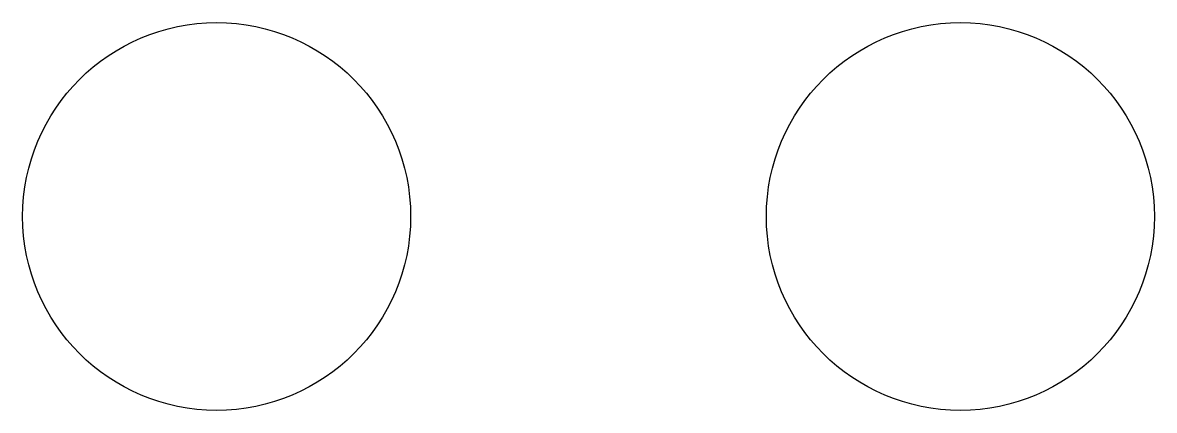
# Model space of a CAD drawing. Header units: inches. Extents: x -1.5 to 7.25, y -1.5 to 1.5.
import ezdxf

# ---------------------------------------------------------------- set-up
doc = ezdxf.new("R2010")
doc.units = ezdxf.units.IN
doc.header["$MEASUREMENT"] = 0

msp = doc.modelspace()

# ---------------------------------------------------------------- linework, layer by layer
for centre in [(0, 0), (5.75, 0)]:
    msp.add_circle(centre, 1.5)

doc.saveas('drawing.dxf')
